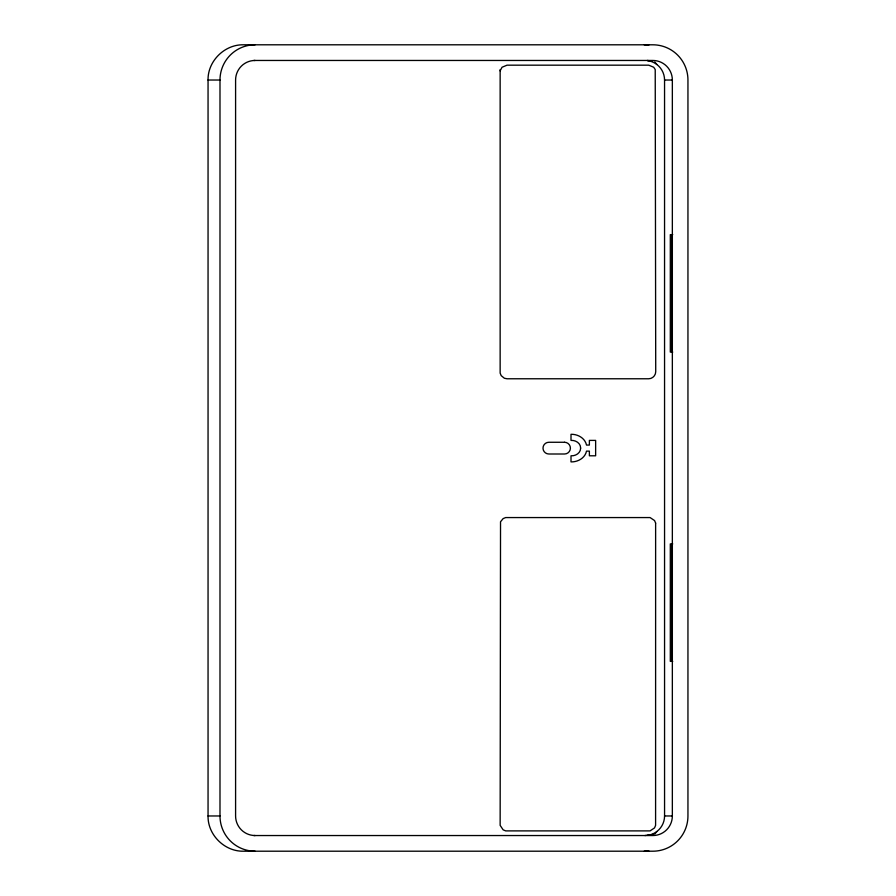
<?xml version="1.0" encoding="UTF-8"?>
<svg xmlns="http://www.w3.org/2000/svg" width="896" height="896" viewBox="0 0 896 896"><rect width="100%" height="100%" fill="white"/><g stroke="black" fill="none" stroke-linecap="round" stroke-linejoin="round"><path stroke-width="1.34" d="M500.125 70.851L502.051 67.234L507.035 65.173L648.715 65.173L653.688 67.234L655.222 69.53L655.726 371.728C655.715 375.514 652.467 378.762 648.682 378.773L507.058 378.773L504.37 378.246L501.2 375.648L500.147 373.106L500.147 69.552M208.051 80.035C207.648 61.152 224.571 44.397 243.41 44.8L652.859 44.8A35.235 35.101 -90 0 1 687.949 80.035L687.949 815.965A35.235 35.101 -90 0 1 652.859 851.2L243.41 851.2C224.571 851.603 207.648 834.848 208.051 815.965L208.051 80.035L219.99 80.035A35.235 35.101 -90 0 1 255.091 44.8M654.774 834.053L656.869 831.499A19.544 19.544 0 0 0 664.563 815.965L664.552 80.035A19.544 19.544 0 0 0 656.869 64.501L654.774 61.947M653.542 834.378L644.907 835.542M644.224 851.2L648.838 850.898M253.87 60.458L652.859 60.458A19.578 19.499 -90 0 1 672.347 80.035L672.347 815.965A19.578 19.499 -90 0 1 652.859 835.542L253.87 835.542M664.552 80.035L672.347 80.035M672.728 234.651L670.309 234.651L670.309 352.094L672.728 352.094M672.728 543.906L670.309 543.906L670.309 661.349L672.728 661.349M208.051 815.965L219.99 815.965A35.235 35.101 -90 0 0 255.091 851.2M664.552 815.965L672.347 815.965M644.224 44.8L648.838 45.102M647.259 60.458L652.344 61.13M671.675 234.651L671.675 352.094M671.675 543.906L671.675 661.349M219.99 80.035L219.99 815.965M255.091 60.458A19.578 19.499 -90 0 0 235.592 80.035L235.592 815.965A19.578 19.499 -90 0 0 255.091 835.542M656.869 831.499A19.69 19.69 0 0 1 647.472 835.374M647.472 60.626A19.69 19.69 0 0 1 656.869 64.501M655.626 523.096L655.592 825.362L654.539 827.904L650.059 830.894L505.691 830.894L503.149 829.842L500.147 825.362L500.528 521.774L503.126 518.616L505.658 517.563L650.082 517.563L654.573 520.565L655.626 523.096M580.63 448.101C580.675 453.085 575.59 456.142 571.01 455.795L571.01 461.899C577.797 462.09 585.021 458.114 586.51 451.136L589.378 451.136L589.378 455.795L595.638 455.795L595.638 440.395L589.378 440.395L589.378 445.066L586.51 445.066C585.021 438.088 577.797 434.101 571.01 434.302L571.01 440.406C575.59 440.059 580.675 443.117 580.63 448.101M564.525 442.266L548.867 442.266A5.869 5.869 0 0 0 542.998 448.134A5.869 5.869 0 0 0 548.867 454.003L564.525 454.003A5.869 5.869 0 0 0 570.405 448.134A5.869 5.869 0 0 0 564.525 442.266"/></g></svg>
